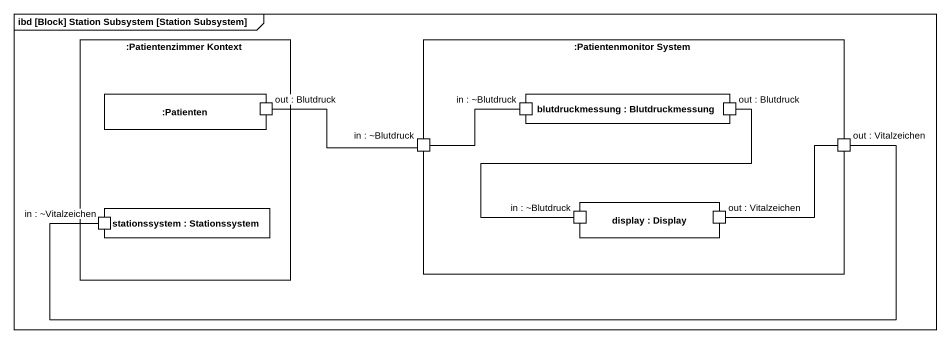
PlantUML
@startuml
mainframe ibd [Block] Station Subsystem [Station Subsystem]
rectangle ":Patientenzimmer Kontext" as Patientenzimmer_Kontext {
  rectangle ":Patienten" as Patienten {
    port "out : Blutdruck" as out_Blutdruck
  }
  rectangle "stationssystem : Stationssystem" as stationssystem {
    port "in : ~Vitalzeichen" as in_Vitalzeichen
  }
}
rectangle ":Patientenmonitor System" as Patientenmonitor_System {
  rectangle "blutdruckmessung : Blutdruckmessung" as blutdruckmessung {
    port "in : ~Blutdruck" as in_Blutdruck
    port "out : Blutdruck" as out_Blutdruck_2
  }
  port "in : ~Blutdruck" as in_Blutdruck_2
  port "out : Vitalzeichen" as out_Vitalzeichen
  rectangle "display : Display" as display {
    port "in : ~Blutdruck" as in_Blutdruck_3
    port "out : Vitalzeichen" as out_Vitalzeichen_2
  }
}
out_Blutdruck -right- in_Blutdruck_2
out_Blutdruck_2 -- in_Blutdruck_3
in_Blutdruck_2 -right- in_Blutdruck
out_Vitalzeichen -left- in_Vitalzeichen
out_Vitalzeichen_2 -right- out_Vitalzeichen
@enduml
